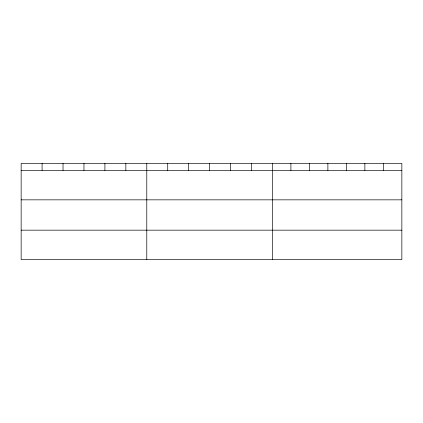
<?xml version="1.0" encoding="UTF-8"?>
<svg xmlns="http://www.w3.org/2000/svg" width="423" height="423" viewBox="0 0 423 423"><rect width="100%" height="100%" fill="white"/><g stroke="black" fill="none" stroke-linecap="round" stroke-linejoin="round"><path stroke-width="0.63" d="M401.85 199.841L401.85 163.394L21.15 163.394L21.15 259.606L401.85 259.606L401.85 199.841L21.15 199.841M21.15 170.406L401.85 170.406M21.15 230.17L401.85 230.17M383.36 163.394L383.36 170.406M364.869 163.394L364.869 170.406M346.379 163.394L346.379 170.406M327.883 163.394L327.883 170.406M309.393 163.394L309.393 170.406M290.902 163.394L290.902 170.406M272.412 163.394L272.412 259.606M251.474 163.394L251.474 170.406M230.535 163.394L230.535 170.406M209.597 163.394L209.597 170.406M188.658 163.394L188.658 170.406M167.72 163.394L167.72 170.406M146.781 163.394L146.781 259.606M125.843 163.394L125.843 170.406M104.904 163.394L104.904 170.406M83.966 163.394L83.966 170.406M63.027 163.394L63.027 170.406M42.089 163.394L42.089 170.406"/></g></svg>
